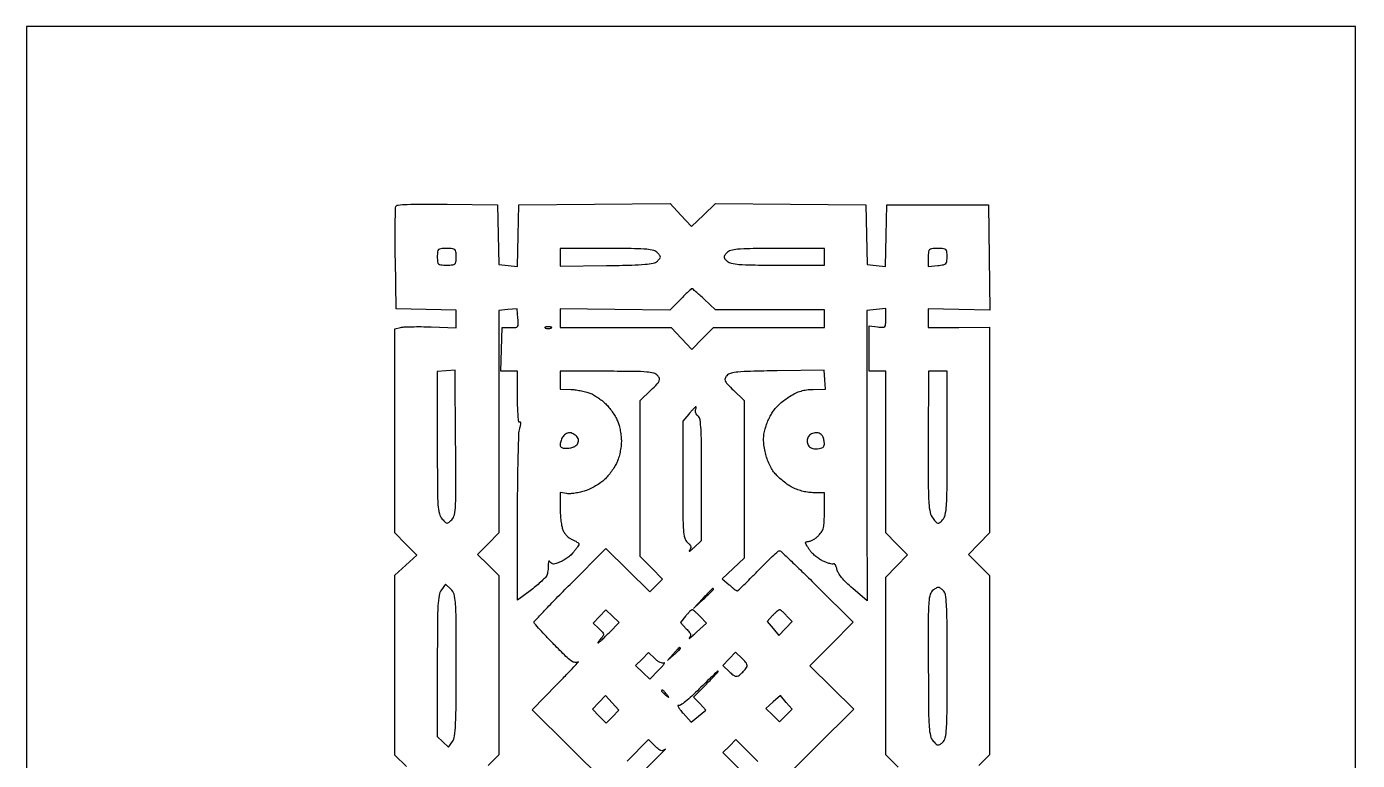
# Model space of a CAD drawing. Extents: x 0 to 47.7, y 0 to 47.7.
# Drawn here: x 0 to 47.7, y 21.42 to 47.71 of the extents above; entities that cross this region are included whole.
import ezdxf

# ---------------------------------------------------------------- set-up
doc = ezdxf.new("R2010")
doc.units = 0
doc.header["$MEASUREMENT"] = 0

msp = doc.modelspace()

# ---------------------------------------------------------------- linework, layer by layer
for points in [[(47.44194, 0.765433, 0.000001), (41.001391, 0.765291, 0.00002), (33.878598, 0.764834, 0.000012), (25.44345, 0.763744, -0.000276)], [(9.923712, 0.780381, -0.000009), (3.495206, 0.79845, -0.413386)], [(47.638789, 17.024471, -0.000184), (47.634019, 25.57035), (47.6298, 47.7144), (23.8149, 47.7144), (0, 47.7144), (0, 24.5763), (0, 1.4382)], [(13.611201, 21.201558), (13.1976, 21.608939), (13.1976, 24.835059), (13.1976, 28.061178), (13.590343, 28.418606), (13.983087, 28.776034), (13.590343, 29.174773), (13.1976, 29.573512), (13.1976, 33.227944), (13.1976, 36.882376), (13.403551, 36.934067, -0.050421), (13.531018, 36.952699, -0.006257), (13.811572, 36.961646, -0.00733), (14.146015, 36.963219, -0.006008), (14.503351, 36.955367), (15.3972, 36.924977), (15.3972, 37.241161), (15.3972, 37.557345), (14.31855, 37.581022), (13.2399, 37.6047), (13.216976, 39.379114, -0.002287), (13.211235, 40.067083, -0.003483), (13.213143, 40.664496, -0.001289), (13.219685, 41.1781, -0.087999), (13.236119, 41.263152, -0.282729), (13.311663, 41.320977, -0.013789), (13.639817, 41.345523, -0.012441), (14.157142, 41.357012, -0.002503), (15.077943, 41.349938), (16.8777, 41.3271), (16.901313, 40.257101), (16.924926, 39.187102), (17.258541, 39.155287), (17.592155, 39.123472), (17.615628, 40.225286), (17.6391, 41.3271), (20.354793, 41.349405), (23.070485, 41.371711), (23.453036, 40.962733), (23.835587, 40.553755), (24.264357, 40.962773), (24.693126, 41.37179), (27.384213, 41.349445), (30.0753, 41.3271), (30.098913, 40.257101), (30.122526, 39.187102), (30.456141, 39.155287), (30.789755, 39.123472), (30.813228, 40.225286), (30.8367, 41.3271), (32.6556, 41.3271), (34.4745, 41.3271), (34.497281, 39.440025), (34.520062, 37.552949), (33.418483, 37.578825), (32.316904, 37.6047), (32.317181, 37.2663), (32.317458, 36.9279), (33.417129, 36.936506), (34.5168, 36.945113), (34.5168, 33.259312), (34.5168, 29.573512), (34.135785, 29.18668), (33.754769, 28.799848), (34.135785, 28.425909), (34.5168, 28.051971), (34.5168, 24.836542), (34.5168, 21.621112), (34.135785, 21.23428)], [(20.754566, 20.630893), (19.435257, 21.933063), (18.115949, 23.235232), (19.019624, 24.153775, 0.002098), (19.356057, 24.498625, 0.004462), (19.612825, 24.768819, 0.005592), (19.77764, 24.949389, 0.904716), (19.77004, 24.957676, -0.197166), (19.656425, 24.928315, -0.121107), (19.526057, 24.980005, -0.040495), (19.327409, 25.147145, -0.004339), (18.90289, 25.574814, -0.004115), (18.629263, 25.859955, -0.006411), (18.398705, 26.110568, -0.002322), (18.205003, 26.328644, -0.182391), (18.189, 26.371054, -0.191559), (18.206345, 26.414666, -0.000799), (18.567598, 26.79577, -0.003752), (18.983753, 27.226865, -0.002336), (19.477844, 27.726375), (20.766688, 29.017235), (21.550418, 28.236764), (22.334148, 27.456293), (22.564368, 27.686513), (22.794587, 27.916733), (22.395294, 28.322122), (21.996, 28.727512), (21.996, 31.519942), (21.996, 34.312371), (22.375202, 34.68453, 0.007572), (22.60475, 34.916743, 0.08389), (22.677877, 35.024301, 0.20911), (22.679365, 35.109662, 0.085385), (22.61589, 35.209744, 0.145148), (22.475861, 35.29501, 0.04369), (22.227553, 35.337977, 0.018813), (21.786243, 35.358467, 0.002193), (20.798488, 35.3628), (19.1196, 35.3628), (19.119631, 35.04555), (19.119662, 34.7283), (19.522233, 34.711356, -0.023122), (19.69795, 34.6958, -0.016354), (19.893307, 34.66282, -0.016552), (20.078291, 34.618911, -0.033203), (20.220152, 34.569919, -0.036865), (20.352729, 34.502138, -0.019003), (20.508248, 34.399286, -0.018783), (20.660978, 34.280784, -0.026933), (20.786162, 34.163863, -0.025907), (20.89939, 34.033154, -0.017227), (21.015854, 33.872615, -0.017361), (21.118372, 33.708528, -0.032154), (21.188012, 33.567767, -0.035584), (21.23822, 33.418273, -0.018734), (21.280118, 33.226787, -0.018545), (21.308514, 33.02653, -0.027099), (21.317342, 32.848667, -0.031186), (21.30527, 32.66861, -0.019831), (21.269932, 32.461442, -0.019912), (21.218865, 32.260128, -0.034531), (21.158555, 32.09857, -0.031254), (21.077858, 31.946841, -0.018422), (20.963899, 31.775949, -0.018388), (20.836977, 31.612997, -0.029786), (20.716263, 31.485497, -0.036141), (20.577591, 31.373145, -0.020376), (20.394963, 31.256618, -0.020253), (20.200116, 31.153517, -0.031109), (20.023197, 31.082034, -0.02291), (19.848914, 31.032675, -0.019882), (19.662423, 30.99673, -0.020353), (19.490838, 30.977788, -0.053796), (19.367547, 30.982505), (19.1196, 31.018896), (19.1196, 30.496272, 0.015305), (19.126316, 30.276938, 0.013694), (19.146467, 30.050098, 0.013876), (19.175809, 29.847379, 0.041007), (19.211063, 29.711277, 0.053991), (19.265355, 29.596938, 0.04688), (19.345141, 29.490861, 0.047199), (19.442636, 29.402214, 0.056774), (19.549463, 29.339601, -0.016626), (19.644068, 29.293906, -0.024242), (19.723862, 29.246971, -0.021603), (19.783669, 29.20397, -0.229989), (19.7964, 29.177757, -0.132786), (19.78788, 29.14624, -0.01066), (19.742525, 29.07216, -0.013806), (19.683245, 28.985195, -0.010151), (19.612996, 28.892057, -0.041689), (19.521502, 28.793815, -0.024243), (19.397051, 28.691281, -0.024112), (19.261441, 28.6, -0.037131), (19.135412, 28.53598, -0.014906), (18.976347, 28.475021, -0.076731), (18.883819, 28.457898, -0.147352), (18.820985, 28.474799, -0.113072), (18.770212, 28.525082, 0.089561), (18.73896, 28.559055, 0.438443), (18.71615, 28.554952, 0.124715), (18.701679, 28.511033, 0.016102), (18.697895, 28.411369, -0.019393), (18.693605, 28.315051, -0.015713), (18.681764, 28.212292, -0.015997), (18.664811, 28.118136, -0.039089), (18.644798, 28.050644, -0.101352), (18.598339, 27.97791, -0.012222), (18.461896, 27.84403, -0.014129), (18.289423, 27.691774, -0.011193), (18.094898, 27.536844), (17.5968, 27.158037), (17.5968, 30.097727, -0.002506), (17.602546, 31.244125, -0.003647), (17.620054, 32.254965, -0.001842), (17.644303, 33.11167, -0.061908), (17.675963, 33.313441, 0.015911), (17.704623, 33.426873, 0.053968), (17.712825, 33.502648, 0.171966), (17.700894, 33.536311, 0.377308), (17.675963, 33.540539, -0.541328), (17.642399, 33.556289, -0.012671), (17.618634, 33.763151, -0.015424), (17.601971, 34.049135, -0.006838), (17.5968, 34.427207), (17.5968, 35.3628), (17.297525, 35.3628), (16.998251, 35.3628), (17.022575, 36.14535), (17.0469, 36.9279), (17.343, 36.9279, 0.020224), (17.530857, 36.935502, 0.208538), (17.597687, 36.971326, 0.17564), (17.623132, 37.048155, 0.013645), (17.610988, 37.267872), (17.582877, 37.607843), (17.251438, 37.576236), (16.92, 37.544628), (16.92, 33.55907), (16.92, 29.573512), (16.538985, 29.18668), (16.157969, 28.799848), (16.538985, 28.425909), (16.92, 28.051971), (16.92, 24.836542), (16.92, 21.621112), (16.538985, 21.23428)], [(31.23566, 21.17381), (30.7944, 21.620621), (30.7944, 24.803846), (30.7944, 27.987071), (31.182436, 28.386331), (31.570473, 28.785592), (31.182436, 29.179552), (30.7944, 29.573512), (30.7944, 32.468156), (30.7944, 35.3628), (30.4983, 35.3628), (30.2022, 35.3628), (30.2022, 36.175756), (30.2022, 36.988711), (30.4983, 36.954143, 0.019319), (30.688421, 36.939363, 0.215143), (30.757208, 36.967227, 0.179562), (30.788634, 37.040178, 0.012857), (30.7944, 37.264373), (30.7944, 37.609171), (30.456, 37.5769), (30.1176, 37.544628), (30.114709, 35.501964, 0.000349), (30.113989, 34.499017, 0.000141), (30.114348, 33.130444, 0.000139), (30.11556, 31.657389, 0.000177), (30.11754, 30.297127), (30.123262, 27.134954), (29.608248, 27.581118, -0.015581), (29.384699, 27.787318, -0.026882), (29.21394, 27.974016, -0.032298), (29.096896, 28.137097, -0.090381), (29.045216, 28.267368, 0.031579), (29.021538, 28.356186, 0.058488), (28.989754, 28.42361, 0.093867), (28.955524, 28.460758, 0.307322), (28.923837, 28.462113, -0.177103), (28.877998, 28.452678, -0.026496), (28.78428, 28.471728, -0.027046), (28.671521, 28.507551, -0.020348), (28.551771, 28.558516, -0.035277), (28.425151, 28.629941, -0.023974), (28.291599, 28.727736, -0.024215), (28.171194, 28.835145, -0.043824), (28.085534, 28.93554, -0.009377), (28.021364, 29.029332, -0.012717), (27.967213, 29.116508, -0.00968), (27.925691, 29.190558, -0.123545), (27.918, 29.22121, -0.232367), (27.927485, 29.240518, -0.072545), (27.956406, 29.256798, -0.055338), (27.998673, 29.26792, -0.036701), (28.048745, 29.2716, 0.106302), (28.112974, 29.285411, 0.031702), (28.202083, 29.332599, 0.030224), (28.29804, 29.399781, 0.028546), (28.387145, 29.479255, 0.05416), (28.499745, 29.619301, 0.08382), (28.560289, 29.761815, 0.04992), (28.587753, 29.964448, 0.008937), (28.594279, 30.346405), (28.593757, 31.0059), (28.183657, 31.013883, -0.032051), (27.985203, 31.030501, -0.029751), (27.785396, 31.072485, -0.029625), (27.591122, 31.138123, -0.031092), (27.409191, 31.225383, -0.028109), (27.252102, 31.325097, -0.017999), (27.081044, 31.45725, -0.018086), (26.922328, 31.599272, -0.031966), (26.803759, 31.728926, -0.040502), (26.700739, 31.880842, -0.02489), (26.603701, 32.074179, -0.024218), (26.522691, 32.284928, -0.029001), (26.467927, 32.490326, -0.018415), (26.4282, 32.727796, -0.032452), (26.415475, 32.926205, -0.03612), (26.428863, 33.109172, -0.03084), (26.468601, 33.298472, -0.024485), (26.519049, 33.451972, -0.01515), (26.592442, 33.627127, -0.015187), (26.675639, 33.796126, -0.026296), (26.756166, 33.93034, -0.041813), (26.858035, 34.057199, -0.019547), (27.009198, 34.204236, -0.01921), (27.180739, 34.346989, -0.025483), (27.347759, 34.462407, -0.024656), (27.563603, 34.581567, -0.040936), (27.757061, 34.657338, -0.041917), (27.956978, 34.699466, -0.027406), (28.192163, 34.715745), (28.6371, 34.722111), (28.609202, 35.063605), (28.581303, 35.4051), (26.906147, 35.380616, 0.002355), (25.943956, 35.36202, 0.017972), (25.492149, 35.334889, 0.03848), (25.233802, 35.289787, 0.147422), (25.095493, 35.20641, 0.091071), (25.034977, 35.108569, 0.205096), (25.037739, 35.02309, 0.081879), (25.11212, 34.914432, 0.007776), (25.339198, 34.68453), (25.7184, 34.312371), (25.7184, 31.49184), (25.7184, 28.671309), (25.326014, 28.300649), (24.933627, 27.929989), (25.177964, 27.715168, 0.007724), (25.274768, 27.632674, 0.011001), (25.363442, 27.562665, 0.007207), (25.439168, 27.507233, 0.140093), (25.466269, 27.497673, 0.208283), (25.495614, 27.508384, 0.001299), (25.703247, 27.707021, 0.004961), (25.939354, 27.938629, 0.003107), (26.211258, 28.2141, -0.004768), (26.485115, 28.489712, -0.007376), (26.727378, 28.721964, -0.002978), (26.937631, 28.915335, -0.18653), (26.983852, 28.9332, -0.190583), (27.03205, 28.914136, -0.000985), (27.411654, 28.556745, -0.004168), (27.842209, 28.142931, -0.002607), (28.339693, 27.65165), (29.623962, 26.370099), (28.847232, 25.590126), (28.070502, 24.810153), (28.858396, 24.034907), (29.646289, 23.259661), (28.317514, 21.930885), (26.988738, 20.602109)], [(22.133552, 21.0654, 0.001331), (22.473861, 21.398272, 0.002846), (22.734462, 21.657473, 0.00365), (22.901874, 21.82837, 0.938983), (22.897127, 21.833569, -0.060075), (22.806488, 21.777101, -0.179931), (22.734903, 21.771283, -0.111409), (22.655357, 21.814414, -0.016662), (22.52166, 21.939485), (22.295613, 22.165532), (21.525089, 21.398213)]]:
    msp.add_lwpolyline(points, format="xyb")
for points in [[(15.0588, 39.762, 0.01583), (14.845521, 39.755246, 0.165362), (14.765721, 39.722344, 0.192545), (14.728787, 39.649908, 0.022778), (14.7204, 39.4659, 0.022778), (14.728787, 39.281892, 0.192545), (14.765721, 39.209456, 0.165362), (14.845521, 39.176554, 0.01583), (15.0588, 39.1698, 0.01583), (15.272079, 39.176554, 0.165362), (15.351879, 39.209456, 0.192545), (15.388813, 39.281892, 0.022778), (15.3972, 39.4659, 0.022778), (15.388813, 39.649908, 0.192545), (15.351879, 39.722344, 0.165362), (15.272079, 39.755246, 0.01583)], [(20.798488, 39.762), (19.1196, 39.762), (19.11951, 39.44475), (19.119419, 39.1275), (20.787661, 39.152237, 0.002697), (21.696112, 39.170609, 0.015766), (22.173235, 39.197903, 0.028118), (22.460731, 39.239854, 0.134413), (22.607337, 39.314018, 0.02515), (22.693116, 39.399876, 0.176285), (22.715018, 39.453823, 0.171265), (22.697456, 39.51009, 0.023448), (22.618073, 39.606532, 0.142966), (22.4768, 39.693385, 0.045527), (22.231206, 39.737119, 0.01915), (21.793066, 39.757701, 0.002161)], [(26.915912, 39.762, 0.002161), (25.921334, 39.757701, 0.01915), (25.483194, 39.737119, 0.045527), (25.2376, 39.693385, 0.142966), (25.096327, 39.606532, 0.0242), (25.017138, 39.51003, 0.173816), (24.99992, 39.453283, 0.173904), (25.022678, 39.398536, 0.02423), (25.111027, 39.310432, 0.132315), (25.260292, 39.234147, 0.033069), (25.533698, 39.194712, 0.016775), (25.997479, 39.174484, 0.00251), (26.930611, 39.1698), (28.5948, 39.1698), (28.5948, 39.4659), (28.5948, 39.762)], [(32.6556, 39.762, 0.016022), (32.439328, 39.755068, 0.174895), (32.360752, 39.720882, 0.186906), (32.324818, 39.645455, 0.018764), (32.3172, 39.442514), (32.3172, 39.123029), (32.6556, 39.1553, 0.017917), (32.861943, 39.182468, 0.148558), (32.945554, 39.22407, 0.177378), (32.984302, 39.301684, 0.02799), (32.994, 39.474786, 0.024636), (32.985281, 39.65164, 0.194527), (32.947931, 39.722899, 0.161544), (32.867595, 39.755307, 0.015781)], [(23.844891, 38.3238, 0.186279), (23.820864, 38.314527, 0.002797), (23.70813, 38.211122, 0.00713), (23.578336, 38.087235, 0.004599), (23.431368, 37.940214), (23.054907, 37.556629), (21.087184, 37.580664), (19.119462, 37.6047), (19.119522, 37.2663), (19.119582, 36.9279), (21.113313, 36.9279), (23.107045, 36.9279), (23.474781, 36.538745), (23.842516, 36.14959), (24.231679, 36.538745), (24.620842, 36.9279), (26.607825, 36.9279), (28.594807, 36.9279), (28.594804, 37.24515), (28.5948, 37.5624), (26.645376, 37.5624), (24.695951, 37.5624), (24.288952, 37.9431, 0.004245), (24.130279, 38.089014, 0.00658), (23.990622, 38.211969, 0.002493), (23.869358, 38.314886, 0.176487)], [(18.6966, 36.956842, 0.017491), (18.621184, 36.954203, 0.078554), (18.578292, 36.944307, 0.447206), (18.573136, 36.930015, 0.174857), (18.59085, 36.914171, 0.057986), (18.639073, 36.900945, 0.037979), (18.6966, 36.896569, 0.037979), (18.754127, 36.900945, 0.057986), (18.80235, 36.914171, 0.174857), (18.820064, 36.930015, 0.447206), (18.814908, 36.944307, 0.078554), (18.772016, 36.954203, 0.017491)], [(15.377254, 32.804854), (15.3549, 35.4051), (15.03765, 35.378843), (14.7204, 35.352586), (14.7204, 32.803996, 0.001112), (14.724026, 31.174026, 0.015017), (14.744579, 30.578204, 0.043377), (14.793144, 30.259488, 0.129791), (14.897204, 30.067206, 0.015), (15.013712, 29.950415, 0.172162), (15.072188, 29.924607, 0.196933), (15.129919, 29.94337, 0.02057), (15.236807, 30.041807, 0.148884), (15.331683, 30.219765, 0.03587), (15.372977, 30.555181, 0.013716), (15.387552, 31.179112, 0.001131)], [(32.660259, 35.3628), (32.326518, 35.3628), (32.319718, 32.838932, 0.001173), (32.319159, 31.238975, 0.014776), (32.3382, 30.63555, 0.041245), (32.385875, 30.305687, 0.110582), (32.487695, 30.092869, 0.012593), (32.604416, 29.951936, 0.174151), (32.661323, 29.920174, 0.219596), (32.718863, 29.935981, 0.021243), (32.828237, 30.036437, 0.1458), (32.925371, 30.216012, 0.036513), (32.970133, 30.549857, 0.013918), (32.990275, 31.170263, 0.001155), (32.994, 32.7825), (32.994, 35.3628)], [(23.988965, 34.0938, 0.19808), (23.969293, 34.085688, 0.005272), (23.90194, 34.01734, 0.010256), (23.824082, 33.933261, 0.006747), (23.73782, 33.833509), (23.5188, 33.573218), (23.5188, 31.477821, 0.00147), (23.52264, 30.171198, 0.017278), (23.543198, 29.663023, 0.047239), (23.590065, 29.388992, 0.143838), (23.687701, 29.22957, -0.030323), (23.770991, 29.144463, -0.122229), (23.803714, 29.080159, -0.158203), (23.798295, 29.017543, -0.061881), (23.754382, 28.941508, 0.233028), (23.750864, 28.923159, 0.51158), (23.762007, 28.919008, 0.030691), (23.82497, 28.966919, 0.00723), (23.923881, 29.054778), (24.1956, 29.303256), (24.1956, 31.476669, 0.001806), (24.191231, 32.686584, 0.012504), (24.172122, 33.279296, 0.020494), (24.137783, 33.627791, 0.186848), (24.06485, 33.758595, -0.062963), (24.018105, 33.808541, -0.063044), (23.985284, 33.868528, -0.069043), (23.970679, 33.929039, -0.116874), (23.977595, 33.980454, 0.023431), (23.991982, 34.023932, 0.043207), (23.998877, 34.060505, 0.062619), (23.998241, 34.085822, 0.370884)], [(19.450618, 33.1632, 0.090617), (19.38451, 33.15112, 0.057648), (19.314813, 33.115131, 0.055532), (19.252257, 33.062145, 0.066519), (19.207177, 32.999562, 0.026293), (19.173649, 32.928127, 0.02164), (19.145326, 32.848809, 0.022172), (19.12568, 32.773556, 0.052806), (19.1196, 32.716152, 0.17111), (19.137624, 32.665025, 0.124699), (19.18618, 32.628509, 0.077119), (19.26829, 32.608176, 0.03017), (19.38533, 32.60484, 0.046008), (19.494589, 32.618433, 0.045788), (19.599703, 32.651784, 0.049625), (19.686604, 32.699024, 0.103104), (19.739974, 32.754259, 0.058269), (19.775006, 32.827463, 0.103068), (19.783288, 32.89363, 0.100312), (19.764481, 32.958826, 0.053031), (19.717685, 33.029209, 0.059502), (19.663645, 33.08049, 0.04386), (19.593363, 33.12384, 0.0446), (19.518433, 33.15341, 0.071807)], [(28.292625, 33.1632, 0.067568), (28.21036, 33.152032, 0.055754), (28.12813, 33.119069, 0.057675), (28.058251, 33.070451, 0.089314), (28.01275, 33.012965, 0.06018), (27.984274, 32.939804, 0.064325), (27.974894, 32.863617, 0.064611), (27.985189, 32.787842, 0.061613), (28.014527, 32.715884, 0.092845), (28.066176, 32.653984, 0.080636), (28.139198, 32.611263, 0.068325), (28.232958, 32.589113, 0.042926), (28.345753, 32.588013, 0.036727), (28.457799, 32.604887, 0.089582), (28.534362, 32.6374, 0.127187), (28.578727, 32.686231, 0.121721), (28.5948, 32.751276, 0.028459), (28.5911, 32.816233, 0.017198), (28.579716, 32.892487, 0.017204), (28.563137, 32.967687, 0.02876), (28.543449, 33.029381, 0.113211), (28.509032, 33.080575, 0.065935), (28.448587, 33.123891, 0.060646), (28.372724, 33.153224, 0.062033)], [(15.20685, 27.557756), (15.0165, 27.734606), (14.86845, 27.535439, 0.121159), (14.784519, 27.335859, 0.025686), (14.744454, 26.957816, 0.012147), (14.724592, 26.294423, 0.00141), (14.7204, 24.807783), (14.7204, 22.279294), (14.922777, 22.089171), (15.125154, 21.899048), (15.261177, 22.093248, 0.121562), (15.336819, 22.288808, 0.019391), (15.373308, 22.700669, 0.010856), (15.392776, 23.398884, 0.001541), (15.3972, 24.834177, 0.001007), (15.393812, 26.51593, 0.016438), (15.373, 27.079619, 0.053695), (15.320321, 27.374023, 0.135265)], [(24.593469, 27.5796, 0.197177), (24.577014, 27.572848, 0.00167), (24.477485, 27.473982, 0.005545), (24.363924, 27.357874, 0.003505), (24.233919, 27.22005), (23.8995, 26.8605), (24.25905, 27.194919, 0.003505), (24.396874, 27.324924, 0.005545), (24.512982, 27.438485, 0.00167), (24.611848, 27.538014, 0.197177), (24.6186, 27.554469, 0.099038), (24.616681, 27.56406, 0.097945), (24.611218, 27.572218, 0.097945), (24.60306, 27.577681, 0.099038)], [(32.84118, 27.522476, 0.032139), (32.74783, 27.596632, 0.147718), (32.682819, 27.617725, 0.133989), (32.613485, 27.600319, 0.024669), (32.500835, 27.529429, 0.169119), (32.38865, 27.373843, 0.055628), (32.337824, 27.092149, 0.01651), (32.318757, 26.537243, 0.000966), (32.319773, 24.845735, 0.001149), (32.327562, 23.23299, 0.014542), (32.349546, 22.626108, 0.040133), (32.397372, 22.299761, 0.132887), (32.498659, 22.10985, 0.0197), (32.606187, 22.004069, 0.151899), (32.669439, 21.974575, 0.181892), (32.732404, 21.988987, 0.030817), (32.832542, 22.064558, 0.168139), (32.927438, 22.226692, 0.034333), (32.970403, 22.561222, 0.013622), (32.990293, 23.185423, 0.001153), (32.994, 24.79349, 0.001233), (32.990134, 26.360889, 0.012752), (32.970473, 27.006631, 0.028681), (32.930193, 27.36067, 0.167695)], [(20.998032, 26.590191), (20.759319, 26.818892), (20.530765, 26.580333), (20.302211, 26.341774), (20.514479, 26.142359, -0.015564), (20.639151, 26.017708, -0.139051), (20.674436, 25.949605, -0.199167), (20.661923, 25.885063, -0.037739), (20.586862, 25.788372, 0.012655), (20.535827, 25.729027, 0.025319), (20.499171, 25.679205, 0.03325), (20.478779, 25.64336, 0.553314), (20.484774, 25.6338, 0.185014), (20.509133, 25.643133, 0.003182), (20.616362, 25.740679, 0.007622), (20.740065, 25.858195, 0.004943), (20.879658, 25.997645), (21.236745, 26.36149)], [(23.85713, 26.8182, 0.178953), (23.827463, 26.807231, 0.014818), (23.765595, 26.750972, 0.018335), (23.694367, 26.677007, 0.01308), (23.619964, 26.589338), (23.435812, 26.360476), (23.646311, 26.140763, -0.020114), (23.752839, 26.02022, -0.09679), (23.795778, 25.939827, -0.163325), (23.793983, 25.871389, -0.090579), (23.751255, 25.798575, 0.801253), (23.755153, 25.793335, 0.068959), (23.78223, 25.810221, 0.010175), (23.87335, 25.889438, 0.003298), (24.004929, 26.010206), (24.364158, 26.344312), (24.137151, 26.581256, 0.010849), (24.046331, 26.672025, 0.01529), (23.961255, 26.748598, 0.011422), (23.888172, 26.807627, 0.165635)], [(26.9874, 26.8182, 0.159686), (26.956146, 26.807957, 0.014816), (26.891235, 26.757264, 0.017892), (26.816075, 26.690213, 0.013098), (26.737412, 26.610758), (26.54253, 26.403316), (26.754656, 26.151218), (26.966782, 25.899121), (27.203873, 26.146591), (27.440964, 26.394061), (27.241735, 26.60613, 0.012816), (27.161407, 26.68736, 0.017582), (27.084842, 26.755905, 0.014392), (27.018768, 26.807849, 0.160728)], [(22.517875, 25.068943), (22.2921, 25.28397), (22.060332, 25.050867), (21.828565, 24.817765), (22.08348, 24.57354), (22.338396, 24.329316), (22.653648, 24.654417, 0.007577), (22.767424, 24.775361, 0.020494), (22.843211, 24.865572, 0.074051), (22.866755, 24.907671, 0.699495), (22.856275, 24.916717, -0.164297), (22.794628, 24.905309, -0.07012), (22.713071, 24.929001, -0.05352), (22.618597, 24.984312, -0.031115)], [(23.406647, 25.4646, 0.194102), (23.389522, 25.457692, 0.004632), (23.32694, 25.396259, 0.009492), (23.254593, 25.321111, 0.006223), (23.173997, 25.23195), (22.9689, 24.9993), (23.20155, 25.204397, 0.006223), (23.290711, 25.284993, 0.009492), (23.365859, 25.35734, 0.004632), (23.427292, 25.419922, 0.194102), (23.4342, 25.437047, 0.099038), (23.432097, 25.447562, 0.097945), (23.426106, 25.456506, 0.097945), (23.417162, 25.462497, 0.099038)], [(25.648412, 25.0699), (25.412319, 25.296092), (25.184313, 25.058106), (24.956308, 24.820119), (25.189304, 24.598219, 0.019984), (25.315321, 24.48746, 0.088853), (25.401289, 24.440065, 0.150918), (25.473969, 24.4381, 0.099022), (25.5492, 24.47631, 0.019671), (25.605335, 24.524237, 0.011239), (25.669433, 24.586203, 0.011213), (25.731209, 24.65154, 0.018239), (25.780303, 24.710004, 0.089375), (25.821956, 24.789286, 0.165677), (25.82031, 24.861156, 0.095622), (25.770451, 24.94397, 0.018556)], [(24.782793, 24.6186, 0.190132), (24.755098, 24.607674, 0.00134), (24.567954, 24.431844, 0.004882), (24.354822, 24.226544, 0.003075), (24.109743, 23.982835, -0.010296), (23.84331, 23.725435, -0.020067), (23.618739, 23.533408, -0.017803), (23.438236, 23.401328, -0.245382), (23.360263, 23.392334, 0.574677), (23.343187, 23.378616, 0.098765), (23.361055, 23.32906, 0.032541), (23.42647, 23.235067, 0.012571), (23.528603, 23.113369), (23.8149, 22.78914), (24.078255, 23.00592), (24.34161, 23.2227), (24.12468, 23.4566), (23.907749, 23.6905), (24.366035, 24.15455, 0.004253), (24.538878, 24.332571, 0.007595), (24.6775, 24.482285, 0.003252), (24.788054, 24.607007, 0.644341)], [(22.789341, 23.9418, 0.099038), (22.777151, 23.939362, 0.097945), (22.766783, 23.932417, 0.097945), (22.759838, 23.922049, 0.099038), (22.7574, 23.909859, 0.184603), (22.764265, 23.891898, 0.013803), (22.80089, 23.853193, 0.017649), (22.848734, 23.808613, 0.012436), (22.90545, 23.761809, 0.001576), (23.001006, 23.687354, 0.377591), (23.0112, 23.688, 0.377591), (23.011846, 23.698194, 0.001576), (22.937391, 23.79375, 0.012436), (22.890587, 23.850466, 0.017649), (22.846007, 23.89831, 0.013803), (22.807302, 23.934935, 0.184603)]]:
    msp.add_lwpolyline(points, format="xyb", close=True)
for points in [[(20.985837, 23.486937), (20.748529, 23.751175), (20.513096, 23.501733), (20.277663, 23.252291), (20.526995, 23.002958), (20.776328, 22.753626), (20.999736, 22.988163), (21.223145, 23.2227)], [(27.227298, 23.50048), (27.018456, 23.748674), (26.757032, 23.515092), (26.495609, 23.28151), (26.74324, 23.044264), (26.990872, 22.807018), (27.213506, 23.029651), (27.43614, 23.252285)]]:
    msp.add_lwpolyline(points, close=True)
msp.add_lwpolyline([(26.203762, 21.383821), (25.418787, 22.165532), (25.187727, 21.934473), (24.956668, 21.703413), (25.738001, 20.918817)])

doc.saveas('drawing.dxf')
